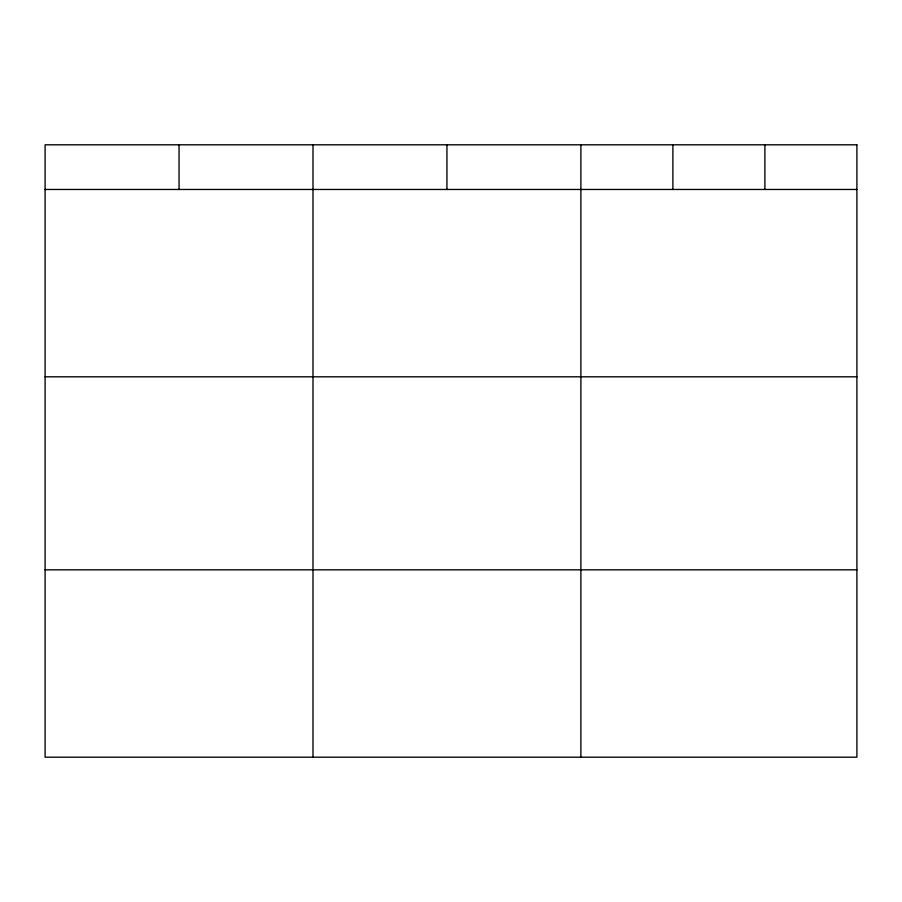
<?xml version="1.0" encoding="UTF-8"?>
<svg xmlns="http://www.w3.org/2000/svg" width="902" height="902" viewBox="0 0 902 902"><rect width="100%" height="100%" fill="white"/><g stroke="black" fill="none" stroke-linecap="round" stroke-linejoin="round"><path stroke-width="1.35" d="M45.1 189.465L856.9 189.465M45.1 376.81L856.9 376.81M45.1 569.838L856.9 569.838M764.896 144.805L764.896 189.465M672.892 144.805L672.892 189.465M580.888 144.805L580.888 757.195M446.941 144.805L446.941 189.465M312.994 144.805L312.994 757.195M179.047 144.805L179.047 189.465M856.9 144.805L45.1 144.805L45.1 757.195L856.9 757.195L856.9 144.805"/></g></svg>
